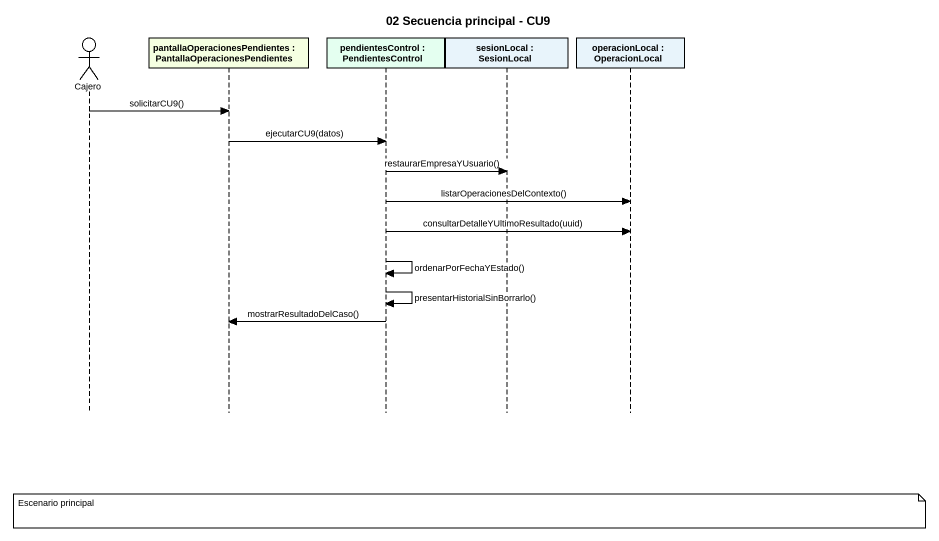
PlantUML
@startuml
title 02 Secuencia principal - CU9
hide footbox
actor Cajero
participant "pantallaOperacionesPendientes : PantallaOperacionesPendientes" as pantallaOperacionesPendiente #F5FFE1
participant "pendientesControl : PendientesControl" as pendientesControl #E4FFF0
participant "sesionLocal : SesionLocal" as sesionLocal #E8F4FB
participant "operacionLocal : OperacionLocal" as operacionLocal #E8F4FB

Cajero -> pantallaOperacionesPendiente : solicitarCU9()
pantallaOperacionesPendiente -> pendientesControl : ejecutarCU9(datos)
pendientesControl -> sesionLocal : restaurarEmpresaYUsuario()
pendientesControl -> operacionLocal : listarOperacionesDelContexto()
pendientesControl -> operacionLocal : consultarDetalleYUltimoResultado(uuid)
pendientesControl -> pendientesControl : ordenarPorFechaYEstado()
pendientesControl -> pendientesControl : presentarHistorialSinBorrarlo()
pendientesControl -> pantallaOperacionesPendiente : mostrarResultadoDelCaso()
note over sesionLocal : Escenario principal
@enduml
